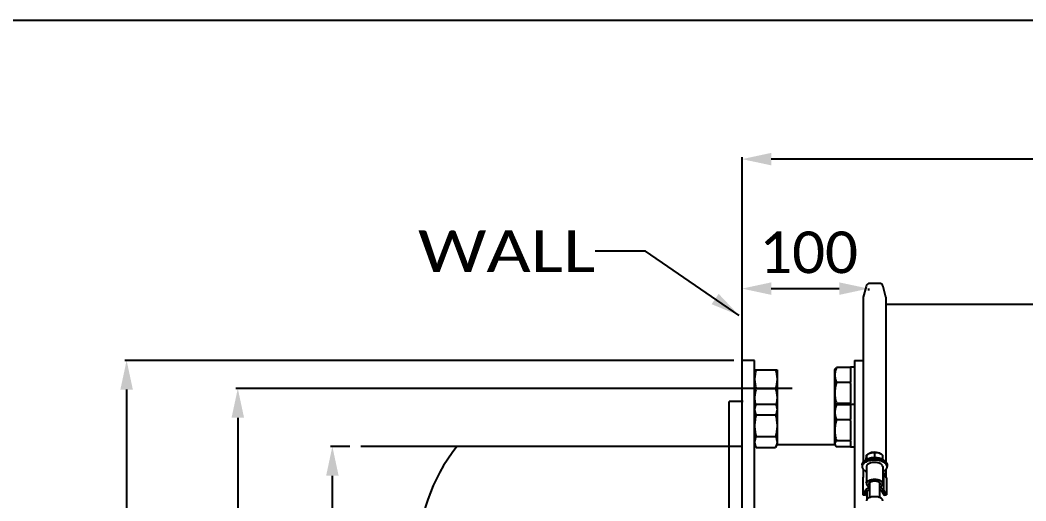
# Model space of a CAD drawing. Header units: millimetres. Extents: x 0 to 7169, y -1866 to 3918.
# Drawn here: x 1413 to 2217, y 3534 to 3918 of the extents above; entities that cross this region are included whole.
import ezdxf
from ezdxf.enums import TextEntityAlignment as Align

# ---------------------------------------------------------------- set-up
doc = ezdxf.new("R2010")
doc.units = ezdxf.units.MM
doc.header["$LTSCALE"] = 217.8
doc.header["$PDMODE"] = 3
doc.header["$PDSIZE"] = 8
doc.layers.get('0').update_dxf_attribs({"linetype": 'CONTINUOUS'})
doc.layers.get('Defpoints').update_dxf_attribs({"linetype": 'CONTINUOUS'})
doc.layers.add('00_BUW_DATUM', color=7, linetype='CONTINUOUS')
doc.layers.add('02___PRT_ALL_AXES', color=7, linetype='CONTINUOUS')
doc.styles.get("Standard").update_dxf_attribs({"font": 'calibri.ttf'})
doc.dimstyles.new('DIMSTYLE_2', dxfattribs={"dimtxt": 33.333333, "dimasz": 23.333333, "dimexe": 1.5, "dimexo": 1, "dimgap": 1.25, "dimtad": 1, "dimdsep": 46, "dimtxsty": 'Standard', "dimblk": '_FILLED', "dimblk1": '_FILLED', "dimblk2": '_FILLED', "dimcen": 0.09, "dimazin": 2, "dimtp": 0.01, "dimtm": 0.01, "dimtfac": 1, "dimtofl": 0, "dimtmove": 0, "dimatfit": 3, "dimldrblk": '_FILLED', "dimfxl": 1, "dimtolj": 1, "dimarcsym": 0})
doc.dimstyles.new('DIMSTYLE_3', dxfattribs={"dimtxt": 33.333333, "dimasz": 23.333333, "dimexe": 1.5, "dimexo": 1, "dimgap": 1.25, "dimtad": 1, "dimdec": 0, "dimdsep": 46, "dimtxsty": 'Standard', "dimblk": '_FILLED', "dimblk1": '_FILLED', "dimblk2": '_FILLED', "dimcen": 0.09, "dimazin": 2, "dimtp": 0.01, "dimtm": 0.01, "dimtfac": 1, "dimtdec": 0, "dimtofl": 0, "dimtmove": 0, "dimatfit": 3, "dimldrblk": '_FILLED', "dimfxl": 1, "dimtolj": 1, "dimarcsym": 0})
doc.dimstyles.get("Standard").update_dxf_attribs({"dimtxt": 23.333333, "dimasz": 23.333333, "dimexe": 1.5, "dimexo": 1, "dimtad": 1, "dimdsep": 46, "dimtxsty": 'Standard', "dimblk": '_FILLED', "dimblk1": '_FILLED', "dimblk2": '_FILLED', "dimcen": 0.09, "dimazin": 2, "dimtol": 1, "dimtp": 0.01, "dimtm": 0.01, "dimtfac": 1, "dimtofl": 0, "dimtmove": 0, "dimatfit": 3, "dimldrblk": '_FILLED', "dimfxl": 1, "dimtolj": 1, "dimarcsym": 0})

# ---------------------------------------------------------------- blocks, each defined once
blk = doc.blocks.new('_FILLED')
at = {"color": 0, "linetype": 'ByBlock'}
blk.add_solid([(0, 0), (-1, 0.214), (-1, -0.214)], dxfattribs=at)
blk = doc.blocks.new('*D4')
at = {"color": 0, "linetype": 'Continuous', "lineweight": -2}
for p, q in [((1990.3, 3357.21), (1990.3, 3704.83)), ((2013.64, 3703.33), (2068.1, 3703.33)), ((2091.43, 3703.32), (2091.43, 3701.83))]:
    blk.add_line(p, q, dxfattribs=at)
at = {"layer": 'Defpoints', "color": 0}
for p in [(2091.43, 3704.32), (2091.43, 3703.33), (1990.3, 3356.21)]:
    blk.add_point(p, dxfattribs=at)
at = {"color": 0, "linetype": 'ByBlock', "lineweight": -2, "xscale": 23.3333333333, "yscale": 23.3333333333, "zscale": 23.3333333333, "rotation": 180}
blk.add_blockref('_FILLED', (1990.3, 3703.33), dxfattribs=at)
at = {"color": 0, "linetype": 'ByBlock', "lineweight": -2, "xscale": 23.3333333333, "yscale": 23.3333333333, "zscale": 23.3333333333}
blk.add_blockref('_FILLED', (2091.43, 3703.33), dxfattribs=at)
at = {"color": 0, "insert": (2004.04, 3749.03), "char_height": 33.3333, "attachment_point": 1, "line_spacing_factor": 0.9}
blk.add_mtext('\\A1;\\A1;100', dxfattribs=at)
blk = doc.blocks.new('*D6')
at = {"color": 0, "linetype": 'Continuous', "lineweight": -2}
for p, q in [((1676.72, 3577.06), (1661.17, 3577.06)), ((1662.67, 3243.78), (1662.67, 3553.73)), ((1672.67, 3220.45), (1661.17, 3220.45))]:
    blk.add_line(p, q, dxfattribs=at)
at = {"layer": 'Defpoints', "color": 0}
for p in [(1662.67, 3577.06), (1677.72, 3577.06), (1673.67, 3220.45)]:
    blk.add_point(p, dxfattribs=at)
at = {"color": 0, "linetype": 'ByBlock', "lineweight": -2, "xscale": 23.3333333333, "yscale": 23.3333333333, "zscale": 23.3333333333}
for p, rotation in [((1662.67, 3577.06), 90), ((1662.67, 3220.45), 270)]:
    blk.add_blockref('_FILLED', p, dxfattribs=dict(at, rotation=rotation))
at = {"color": 0, "insert": (1616.97, 3366.44), "char_height": 33.333, "attachment_point": 1, "rotation": 90, "line_spacing_factor": 0.9}
blk.add_mtext('\\A1;%%c355', dxfattribs=at)
blk = doc.blocks.new('*D19')
at = {"color": 0, "linetype": 'Continuous', "lineweight": -2}
for p, q in [((1990.3, 3639.59), (1990.3, 3808.39)), ((2807.02, 3806.89), (2013.64, 3806.89)), ((2830.35, 3656.78), (2830.35, 3808.39))]:
    blk.add_line(p, q, dxfattribs=at)
at = {"layer": 'Defpoints', "color": 0}
for p in [(1990.3, 3806.89), (2830.35, 3655.78), (1990.3, 3638.59)]:
    blk.add_point(p, dxfattribs=at)
at = {"color": 0, "linetype": 'ByBlock', "lineweight": -2, "xscale": 23.3333333333, "yscale": 23.3333333333, "zscale": 23.3333333333, "rotation": 180}
blk.add_blockref('_FILLED', (1990.3, 3806.89), dxfattribs=at)
at = {"color": 0, "linetype": 'ByBlock', "lineweight": -2, "xscale": 23.3333333333, "yscale": 23.3333333333, "zscale": 23.3333333333}
blk.add_blockref('_FILLED', (2830.35, 3806.89), dxfattribs=at)
at = {"color": 0, "insert": (2367.87, 3852.59), "char_height": 33.333, "attachment_point": 1, "line_spacing_factor": 0.9}
blk.add_mtext('\\A1;840', dxfattribs=at)
blk = doc.blocks.new('*D37')
at = {"color": 0, "linetype": 'Continuous', "lineweight": -2}
for p, q in [((1993.64, 3623.42), (1585.54, 3623.42)), ((1587.04, 3600.09), (1587.04, 3201.75)), ((1994.98, 3178.42), (1585.54, 3178.42))]:
    blk.add_line(p, q, dxfattribs=at)
at = {"layer": 'Defpoints', "color": 0}
for p in [(1994.64, 3623.42), (1587.04, 3178.42), (1995.98, 3178.42)]:
    blk.add_point(p, dxfattribs=at)
at = {"color": 0, "linetype": 'ByBlock', "lineweight": -2, "xscale": 23.3333333333, "yscale": 23.3333333333, "zscale": 23.3333333333}
for p, rotation in [((1587.04, 3623.42), 90), ((1587.04, 3178.42), 270)]:
    blk.add_blockref('_FILLED', p, dxfattribs=dict(at, rotation=rotation))
at = {"color": 0, "insert": (1541.34, 3418.77), "char_height": 33.333, "attachment_point": 2, "rotation": 90, "line_spacing_factor": 0.9}
blk.add_mtext('\\A1;%%c445', dxfattribs=at)
blk = doc.blocks.new('*D39')
at = {"color": 0, "linetype": 'Continuous', "lineweight": -2}
for p, q in [((1983.64, 3645.92), (1496.62, 3645.92)), ((1498.12, 3622.59), (1498.12, 3179.25)), ((1983.64, 3155.92), (1496.62, 3155.92))]:
    blk.add_line(p, q, dxfattribs=at)
at = {"layer": 'Defpoints', "color": 0}
for p in [(1984.64, 3645.92), (1498.12, 3155.92), (1984.64, 3155.92)]:
    blk.add_point(p, dxfattribs=at)
at = {"color": 0, "linetype": 'ByBlock', "lineweight": -2, "xscale": 23.3333333333, "yscale": 23.3333333333, "zscale": 23.3333333333}
for p, rotation in [((1498.12, 3645.92), 90), ((1498.12, 3155.92), 270)]:
    blk.add_blockref('_FILLED', p, dxfattribs=dict(at, rotation=rotation))
at = {"color": 0, "insert": (1452.43, 3413.85), "char_height": 33.333, "attachment_point": 2, "rotation": 90, "line_spacing_factor": 0.9}
blk.add_mtext('\\A1;%%c490', dxfattribs=at)

msp = doc.modelspace()

# ---------------------------------------------------------------- linework, layer by layer
at = {"color": 7, "linetype": 'Continuous'}
msp.add_line((0, 3918.057), (3959.832, 3918.057), dxfattribs=at)
at = {"color": 0, "linetype": 'Continuous'}
for p, q in [((1990.304, 3577.059), (1990.304, 3766.163)), ((2077.004, 3639.747), (2077.004, 3640.218)), ((2077.004, 3627.499), (2077.004, 3628.624)), ((1979.881, 3190.555), (1979.881, 3613.055)), ((1991.074, 3613.055), (1979.881, 3613.055)), ((2077.004, 3611.173), (2077.004, 3612.035)), ((2077.004, 3609.938), (2077.004, 3610.409)), ((2077.004, 3597.689), (2077.004, 3598.815)), ((2077.004, 3581.364), (2077.004, 3582.225)), ((1990.304, 3577.059), (1685.456, 3577.059)), ((2091.772, 3571.538), (2090.588, 3570.733)), ((2096.623, 3568.328), (2096.623, 3572.087)), ((2100.836, 3571.538), (2101.819, 3570.869)), ((2089.965, 3570.286), (2090.588, 3570.734)), ((2089.965, 3566.854), (2089.965, 3570.286)), ((2102.961, 3566.666), (2102.961, 3570)), ((2086.304, 3562.394), (2086.304, 3560.94)), ((2089.804, 3560.94), (2089.804, 3547.256)), ((2102.804, 3560.94), (2102.804, 3547.256)), ((2103.351, 3556.344), (2103.351, 3542.66)), ((2105.814, 3552.131), (2103.351, 3556.344)), ((2106.304, 3562.394), (2106.304, 3560.94)), ((2087.252, 3552.915), (2086.794, 3552.131)), ((2086.794, 3552.131), (2086.794, 3538.447)), ((2092.304, 3548.305), (2092.304, 3536.22)), ((2100.304, 3548.305), (2100.304, 3536.22)), ((2105.814, 3552.131), (2105.814, 3538.447)), ((2089.257, 3542.66), (2086.794, 3538.447)), ((2088.714, 3538.151), (2090.304, 3540.871)), ((2101.612, 3542.053), (2103.894, 3538.151)), ((2105.814, 3538.447), (2103.351, 3542.66)), ((2086.794, 3538.447), (2088.714, 3538.151)), ((2103.894, 3538.151), (2105.814, 3538.447))]:
    msp.add_line(p, q, dxfattribs=at)
msp.add_line((2030.262, 3623.421), (1930.262, 3623.421))
for centre, radius, start, end in [((1875.103, 3488.182), 143.788, 141.808948, 218.191052), ((2094.651, 3562.818), 9.476, 77.989552, 79.5512)]:
    msp.add_arc(centre, radius, start, end, dxfattribs=at)
for points in [[(2090.588, 3570.733), (2090.979, 3570.999), (2091.385, 3571.247), (2091.806, 3571.462)], [(2101.819, 3570.869), (2102.215, 3570.6), (2102.594, 3570.306), (2102.961, 3570)]]:
    msp.add_open_spline(points, degree=3, dxfattribs=at)
for points, knots in [([(2091.772, 3571.538), (2092.378, 3571.951), (2093.901, 3572.533), (2095.496, 3572.705), (2096.354, 3572.701)], [0, 0, 0, 0, 0.4609939, 1, 1, 1, 1]), ([(2091.806, 3571.462), (2092.533, 3571.834), (2094.046, 3572.358), (2095.637, 3572.272), (2096.369, 3572.137)], [0, 0, 0, 0, 0.523213, 1, 1, 1, 1]), ([(2096.354, 3572.701), (2097.194, 3572.697), (2098.755, 3572.518), (2100.242, 3571.942), (2100.836, 3571.538)], [0, 0, 0, 0, 0.5390115, 1, 1, 1, 1]), ([(2096.623, 3572.087), (2097.289, 3572.205), (2098.742, 3572.288), (2100.132, 3571.821), (2100.801, 3571.478)], [0, 0, 0, 0, 0.4735997, 1, 1, 1, 1]), ([(2100.801, 3571.478), (2100.888, 3571.433), (2101.237, 3571.247), (2101.573, 3571.037), (2101.819, 3570.869)], [0, 0, 0, 0, 0.2469076, 1, 1, 1, 1]), ([(2086.304, 3562.394), (2086.304, 3562.765), (2086.476, 3563.554), (2087.187, 3564.617), (2088.289, 3565.557), (2089.191, 3566.053), (2089.689, 3566.281)], [0, 0, 0, 0, 0.205462, 0.4332169, 0.6968127, 1, 1, 1, 1]), ([(2106.304, 3560.94), (2106.304, 3561.283), (2106.159, 3562.007), (2105.55, 3563), (2104.597, 3563.894), (2103.341, 3564.668), (2101.825, 3565.3), (2100.103, 3565.769), (2098.24, 3566.058), (2096.304, 3566.155), (2094.367, 3566.058), (2092.504, 3565.769), (2090.783, 3565.3), (2089.267, 3564.668), (2088.01, 3563.894), (2087.057, 3563), (2086.448, 3562.007), (2086.304, 3561.283), (2086.304, 3560.94)], [0, 0, 0, 0, 0.0421539, 0.0882937, 0.1410156, 0.2012625, 0.2687146, 0.3421986, 0.4199837, 0.5000002, 0.5800166, 0.6578014, 0.7312851, 0.7987371, 0.858984, 0.9117059, 0.957846, 1, 1, 1, 1]), ([(2088.422, 3565.583), (2088.77, 3566.03), (2089.478, 3566.613), (2090.577, 3567.21), (2091.937, 3567.76), (2093.86, 3568.217), (2095.473, 3568.338), (2096.304, 3568.338)], [0, 0, 0, 0, 0.1979219, 0.3127605, 0.4372981, 0.7095369, 1, 1, 1, 1]), ([(2089.659, 3566.68), (2089.682, 3567.167), (2089.726, 3568.036), (2089.793, 3569.141), (2089.87, 3569.853), (2089.921, 3570.193), (2089.965, 3570.286)], [0, 0, 0, 0, 0.4037684, 0.7207178, 0.9145244, 1, 1, 1, 1]), ([(2089.689, 3566.281), (2090.667, 3566.728), (2092.857, 3567.373), (2095.12, 3567.576), (2096.304, 3567.576)], [0, 0, 0, 0, 0.475943, 1, 1, 1, 1]), ([(2102.58, 3561.816), (2102.353, 3562.253), (2101.764, 3562.832), (2100.801, 3563.397), (2099.543, 3563.913), (2097.737, 3564.296), (2095.473, 3564.351), (2093.309, 3564.007), (2091.715, 3563.393), (2090.736, 3562.713), (2090.212, 3562.167), (2089.881, 3561.572), (2089.804, 3561.144), (2089.804, 3560.94)], [0, 0, 0, 0, 0.0988287, 0.1584259, 0.2243872, 0.3708297, 0.5263846, 0.6766314, 0.8084664, 0.8649488, 0.9148014, 0.9590533, 1, 1, 1, 1]), ([(2096.304, 3568.338), (2096.938, 3568.338), (2098.183, 3568.267), (2099.971, 3567.948), (2101.579, 3567.434), (2102.543, 3566.946), (2102.967, 3566.668)], [0, 0, 0, 0, 0.2735217, 0.5370372, 0.7815209, 1, 1, 1, 1]), ([(2096.304, 3567.576), (2097.586, 3567.576), (2099.476, 3567.393), (2101.825, 3566.754), (2103.341, 3566.122), (2104.597, 3565.348), (2105.55, 3564.454), (2106.159, 3563.461), (2106.304, 3562.737), (2106.304, 3562.394)], [0, 0, 0, 0, 0.3153058, 0.4623371, 0.5973003, 0.7178459, 0.8233358, 0.9156559, 1, 1, 1, 1]), ([(2102.967, 3566.668), (2103.09, 3566.588), (2103.536, 3566.275), (2103.94, 3565.897), (2104.185, 3565.583)], [0, 0, 0, 0, 0.2692874, 1, 1, 1, 1]), ([(2086.304, 3560.94), (2086.304, 3560.563), (2086.482, 3559.76), (2087.217, 3558.683), (2088.351, 3557.734), (2089.278, 3557.236), (2089.79, 3557.008)], [0, 0, 0, 0, 0.2046345, 0.4320963, 0.6960458, 1, 1, 1, 1]), ([(2102.804, 3560.94), (2102.804, 3561.014), (2102.785, 3561.317), (2102.686, 3561.613), (2102.58, 3561.816)], [0, 0, 0, 0, 0.2439904, 1, 1, 1, 1]), ([(2103.351, 3556.344), (2103.302, 3556.361), (2103.115, 3556.432), (2102.931, 3556.514), (2102.799, 3556.581)], [0, 0, 0, 0, 0.2575174, 1, 1, 1, 1]), ([(2102.817, 3557.008), (2103.329, 3557.236), (2104.257, 3557.734), (2105.391, 3558.683), (2106.126, 3559.76), (2106.304, 3560.563), (2106.304, 3560.94)], [0, 0, 0, 0, 0.3039542, 0.5679037, 0.7953655, 1, 1, 1, 1]), ([(2102.804, 3547.256), (2102.804, 3547.479), (2102.709, 3547.95), (2102.314, 3548.595), (2101.694, 3549.176), (2100.878, 3549.679), (2099.892, 3550.09), (2098.365, 3550.506), (2096.304, 3550.706), (2094.242, 3550.506), (2092.715, 3550.09), (2091.73, 3549.679), (2090.913, 3549.176), (2090.294, 3548.595), (2089.898, 3547.95), (2089.804, 3547.479), (2089.804, 3547.256)], [0, 0, 0, 0, 0.0421712, 0.0883329, 0.1410783, 0.2013518, 0.2688335, 0.342349, 0.5, 0.657651, 0.7311665, 0.7986482, 0.8589217, 0.9116671, 0.9578288, 1, 1, 1, 1]), ([(2089.804, 3547.256), (2089.804, 3546.97), (2089.966, 3546.352), (2090.363, 3545.866), (2090.6, 3545.64)], [0, 0, 0, 0, 0.4662577, 1, 1, 1, 1]), ([(2091.804, 3547.256), (2091.804, 3547.441), (2091.9, 3547.838), (2092.142, 3548.159), (2092.288, 3548.309)], [0, 0, 0, 0, 0.4696531, 1, 1, 1, 1]), ([(2092.295, 3546.197), (2092.147, 3546.347), (2091.902, 3546.67), (2091.804, 3547.07), (2091.804, 3547.256)], [0, 0, 0, 0, 0.5307381, 1, 1, 1, 1]), ([(2092.288, 3548.309), (2092.493, 3548.519), (2093.023, 3548.894), (2093.977, 3549.285), (2095.097, 3549.532), (2096.304, 3549.617), (2097.51, 3549.532), (2098.63, 3549.285), (2099.584, 3548.894), (2100.114, 3548.519), (2100.319, 3548.309)], [0, 0, 0, 0, 0.1021199, 0.2226067, 0.3574305, 0.5, 0.6425695, 0.7773933, 0.8978801, 1, 1, 1, 1]), ([(2100.804, 3547.256), (2100.804, 3547.07), (2100.705, 3546.67), (2100.46, 3546.347), (2100.312, 3546.197)], [0, 0, 0, 0, 0.4692619, 1, 1, 1, 1]), ([(2100.319, 3548.309), (2100.465, 3548.159), (2100.707, 3547.838), (2100.804, 3547.441), (2100.804, 3547.256)], [0, 0, 0, 0, 0.5303469, 1, 1, 1, 1]), ([(2102.007, 3545.64), (2102.245, 3545.866), (2102.641, 3546.352), (2102.804, 3546.97), (2102.804, 3547.256)], [0, 0, 0, 0, 0.5337423, 1, 1, 1, 1]), ([(2090.312, 3543.2), (2090.237, 3543.146), (2089.906, 3542.929), (2089.542, 3542.763), (2089.257, 3542.66)], [0, 0, 0, 0, 0.2319791, 1, 1, 1, 1]), ([(2091.143, 3544.539), (2091.143, 3544.419), (2091.105, 3544.171), (2090.937, 3543.816), (2090.667, 3543.484), (2090.439, 3543.292), (2090.312, 3543.2)], [0, 0, 0, 0, 0.2203962, 0.4543932, 0.71233, 1, 1, 1, 1]), ([(2090.6, 3545.64), (2090.762, 3545.487), (2091.033, 3545.156), (2091.143, 3544.734), (2091.143, 3544.539)], [0, 0, 0, 0, 0.5337515, 1, 1, 1, 1]), ([(2090.995, 3542.053), (2091.123, 3542.112), (2091.588, 3542.345), (2092.027, 3542.64), (2092.308, 3542.897)], [0, 0, 0, 0, 0.2696925, 1, 1, 1, 1]), ([(2100.3, 3542.897), (2100.388, 3542.815), (2100.79, 3542.482), (2101.248, 3542.222), (2101.612, 3542.053)], [0, 0, 0, 0, 0.230694, 1, 1, 1, 1]), ([(2101.464, 3544.539), (2101.464, 3544.734), (2101.575, 3545.156), (2101.845, 3545.487), (2102.007, 3545.64)], [0, 0, 0, 0, 0.4662485, 1, 1, 1, 1]), ([(2103.351, 3542.66), (2103.078, 3542.759), (2102.582, 3542.982), (2101.969, 3543.428), (2101.565, 3543.951), (2101.464, 3544.353), (2101.464, 3544.539)], [0, 0, 0, 0, 0.3089921, 0.5755416, 0.8011537, 1, 1, 1, 1]), ([(2102.804, 3533.572), (2102.804, 3533.795), (2102.709, 3534.266), (2102.314, 3534.911), (2101.694, 3535.492), (2100.878, 3535.995), (2099.892, 3536.406), (2098.365, 3536.822), (2096.304, 3537.022), (2094.242, 3536.822), (2092.715, 3536.406), (2091.73, 3535.995), (2090.913, 3535.492), (2090.294, 3534.911), (2089.898, 3534.266), (2089.804, 3533.795), (2089.804, 3533.572)], [0, 0, 0, 0, 0.0421712, 0.0883329, 0.1410783, 0.2013518, 0.2688335, 0.342349, 0.5, 0.657651, 0.7311665, 0.7986482, 0.8589217, 0.9116671, 0.9578288, 1, 1, 1, 1])]:
    msp.add_open_spline(points, degree=3, knots=knots, dxfattribs=at)
at = {"layer": '00_BUW_DATUM', "color": 0, "linetype": 'Continuous'}
for p, q in [((2000.304, 3638.421), (2018.304, 3638.421)), ((2018.304, 3638.421), (2018.304, 3578.611)), ((2064.504, 3638.421), (2064.848, 3639.016)), ((2064.504, 3578.611), (2064.504, 3638.421)), ((2077.004, 3640.218), (2065.843, 3640.218)), ((2077.004, 3640.421), (2077.004, 3640.218)), ((2080.304, 3640.421), (2077.004, 3640.421)), ((2077.004, 3639.747), (2077.004, 3628.624)), ((2077.004, 3628.162), (2065.843, 3628.162)), ((2001.643, 3623.421), (2016.964, 3623.421)), ((2077.004, 3627.499), (2077.004, 3612.035)), ((2000.304, 3608.611), (2001.643, 3610.932)), ((2001.643, 3610.932), (2016.964, 3610.932)), ((2016.964, 3610.932), (2018.304, 3608.611)), ((2064.504, 3608.611), (2064.848, 3609.207)), ((2077.004, 3611.364), (2065.843, 3611.364)), ((2077.004, 3610.409), (2065.843, 3610.409)), ((2077.004, 3611.173), (2077.004, 3610.618)), ((2077.004, 3610.611), (2077.004, 3610.409)), ((2080.304, 3610.611), (2077.004, 3610.611)), ((2077.004, 3609.938), (2077.004, 3598.815)), ((2001.643, 3602.271), (2016.964, 3602.271)), ((2077.004, 3598.352), (2065.843, 3598.352)), ((2077.004, 3597.689), (2077.004, 3582.225)), ((2001.643, 3584.951), (2016.964, 3584.951)), ((2077.004, 3581.555), (2065.843, 3581.555)), ((2077.004, 3581.364), (2077.004, 3576.611)), ((2000.304, 3578.611), (2001.643, 3576.291)), ((2001.643, 3576.291), (2016.964, 3576.291)), ((2016.964, 3576.291), (2018.304, 3578.611)), ((2064.504, 3578.611), (2064.848, 3578.016)), ((2077.004, 3576.814), (2065.843, 3576.814)), ((2080.304, 3576.611), (2077.004, 3576.611))]:
    msp.add_line(p, q, dxfattribs=at)
msp.add_arc((2066.486, 3608.995), 1.982, 180.049507, 189.251549, dxfattribs=at)
for points, knots in [([(2001.643, 3638.421), (2001.239, 3637.207), (2000.562, 3634.742), (2000.304, 3632.19), (2000.304, 3630.921)], [0, 0, 0, 0, 0.5018729, 1, 1, 1, 1]), ([(2016.964, 3638.421), (2017.368, 3637.207), (2018.045, 3634.742), (2018.304, 3632.19), (2018.304, 3630.921)], [0, 0, 0, 0, 0.5018729, 1, 1, 1, 1]), ([(2065.843, 3640.218), (2065.443, 3639.252), (2064.767, 3637.286), (2064.504, 3635.213), (2064.504, 3634.19)], [0, 0, 0, 0, 0.5056364, 1, 1, 1, 1]), ([(2064.848, 3639.016), (2064.908, 3639.12), (2065.193, 3639.558), (2065.552, 3639.942), (2065.843, 3640.218)], [0, 0, 0, 0, 0.2310069, 1, 1, 1, 1]), ([(2000.304, 3630.921), (2000.304, 3629.651), (2000.562, 3627.099), (2001.239, 3624.634), (2001.643, 3623.421)], [0, 0, 0, 0, 0.4981271, 1, 1, 1, 1]), ([(2018.304, 3630.921), (2018.304, 3629.651), (2018.045, 3627.099), (2017.368, 3624.634), (2016.964, 3623.421)], [0, 0, 0, 0, 0.4981271, 1, 1, 1, 1]), ([(2064.504, 3634.19), (2064.504, 3633.167), (2064.767, 3631.093), (2065.443, 3629.128), (2065.843, 3628.162)], [0, 0, 0, 0, 0.4943637, 1, 1, 1, 1]), ([(2065.843, 3628.162), (2065.438, 3626.798), (2064.76, 3624.03), (2064.504, 3621.183), (2064.504, 3619.763)], [0, 0, 0, 0, 0.5004423, 1, 1, 1, 1]), ([(2001.643, 3623.421), (2001.239, 3622.207), (2000.562, 3619.742), (2000.304, 3617.19), (2000.304, 3615.921)], [0, 0, 0, 0, 0.5018729, 1, 1, 1, 1]), ([(2016.964, 3623.421), (2017.368, 3622.207), (2018.045, 3619.742), (2018.304, 3617.19), (2018.304, 3615.921)], [0, 0, 0, 0, 0.5018729, 1, 1, 1, 1]), ([(2064.504, 3619.763), (2064.504, 3618.343), (2064.76, 3615.496), (2065.438, 3612.727), (2065.843, 3611.364)], [0, 0, 0, 0, 0.4995577, 1, 1, 1, 1]), ([(2000.304, 3615.921), (2000.304, 3614.935), (2000.457, 3612.957), (2000.881, 3611.022), (2001.142, 3610.067)], [0, 0, 0, 0, 0.4987709, 1, 1, 1, 1]), ([(2018.304, 3615.921), (2018.304, 3614.935), (2018.15, 3612.957), (2017.727, 3611.022), (2017.465, 3610.067)], [0, 0, 0, 0, 0.4987709, 1, 1, 1, 1]), ([(2001.643, 3610.932), (2001.251, 3610.252), (2000.58, 3608.871), (2000.304, 3607.341), (2000.304, 3606.602)], [0, 0, 0, 0, 0.5149311, 1, 1, 1, 1]), ([(2000.304, 3606.602), (2000.304, 3605.862), (2000.58, 3604.332), (2001.251, 3602.951), (2001.643, 3602.271)], [0, 0, 0, 0, 0.4850689, 1, 1, 1, 1]), ([(2016.964, 3610.932), (2017.356, 3610.252), (2018.027, 3608.871), (2018.304, 3607.341), (2018.304, 3606.602)], [0, 0, 0, 0, 0.5149311, 1, 1, 1, 1]), ([(2018.304, 3606.602), (2018.304, 3605.862), (2018.027, 3604.332), (2017.356, 3602.951), (2016.964, 3602.271)], [0, 0, 0, 0, 0.4850689, 1, 1, 1, 1]), ([(2065.843, 3611.364), (2065.649, 3611.18), (2065.293, 3610.812), (2064.858, 3610.224), (2064.572, 3609.619), (2064.504, 3609.196), (2064.504, 3608.993)], [0, 0, 0, 0, 0.2876594, 0.5479439, 0.7823335, 1, 1, 1, 1]), ([(2065.843, 3610.409), (2065.443, 3609.443), (2064.767, 3607.477), (2064.504, 3605.403), (2064.504, 3604.38)], [0, 0, 0, 0, 0.5056364, 1, 1, 1, 1]), ([(2064.504, 3604.38), (2064.504, 3603.358), (2064.767, 3601.284), (2065.443, 3599.318), (2065.843, 3598.352)], [0, 0, 0, 0, 0.4943637, 1, 1, 1, 1]), ([(2064.848, 3609.207), (2064.908, 3609.311), (2065.193, 3609.749), (2065.552, 3610.133), (2065.843, 3610.409)], [0, 0, 0, 0, 0.2310069, 1, 1, 1, 1]), ([(2001.643, 3602.271), (2001.237, 3600.864), (2000.559, 3598.008), (2000.304, 3595.075), (2000.304, 3593.611)], [0, 0, 0, 0, 0.5001043, 1, 1, 1, 1]), ([(2016.964, 3602.271), (2017.37, 3600.864), (2018.048, 3598.008), (2018.304, 3595.075), (2018.304, 3593.611)], [0, 0, 0, 0, 0.5001043, 1, 1, 1, 1]), ([(2065.843, 3598.352), (2065.438, 3596.989), (2064.76, 3594.22), (2064.504, 3591.373), (2064.504, 3589.953)], [0, 0, 0, 0, 0.5004423, 1, 1, 1, 1]), ([(2000.304, 3593.611), (2000.304, 3592.147), (2000.559, 3589.215), (2001.237, 3586.358), (2001.643, 3584.951)], [0, 0, 0, 0, 0.4998957, 1, 1, 1, 1]), ([(2018.304, 3593.611), (2018.304, 3592.147), (2018.048, 3589.215), (2017.37, 3586.358), (2016.964, 3584.951)], [0, 0, 0, 0, 0.4998957, 1, 1, 1, 1]), ([(2064.504, 3589.953), (2064.504, 3588.533), (2064.76, 3585.686), (2065.438, 3582.918), (2065.843, 3581.555)], [0, 0, 0, 0, 0.4995577, 1, 1, 1, 1]), ([(2001.643, 3584.951), (2001.251, 3584.271), (2000.58, 3582.89), (2000.304, 3581.36), (2000.304, 3580.621)], [0, 0, 0, 0, 0.5149311, 1, 1, 1, 1]), ([(2000.304, 3580.621), (2000.304, 3579.881), (2000.58, 3578.352), (2001.251, 3576.97), (2001.643, 3576.291)], [0, 0, 0, 0, 0.4850689, 1, 1, 1, 1]), ([(2016.964, 3584.951), (2017.356, 3584.271), (2018.027, 3582.89), (2018.304, 3581.36), (2018.304, 3580.621)], [0, 0, 0, 0, 0.5149311, 1, 1, 1, 1]), ([(2018.304, 3580.621), (2018.304, 3579.881), (2018.027, 3578.352), (2017.356, 3576.97), (2016.964, 3576.291)], [0, 0, 0, 0, 0.4850689, 1, 1, 1, 1]), ([(2065.843, 3581.555), (2065.649, 3581.37), (2065.293, 3581.003), (2064.858, 3580.415), (2064.572, 3579.81), (2064.504, 3579.387), (2064.504, 3579.184)], [0, 0, 0, 0, 0.2876594, 0.5479439, 0.7823335, 1, 1, 1, 1]), ([(2064.504, 3579.184), (2064.504, 3579.086), (2064.534, 3578.677), (2064.692, 3578.285), (2064.848, 3578.016)], [0, 0, 0, 0, 0.2397778, 1, 1, 1, 1]), ([(2064.848, 3578.016), (2064.908, 3577.911), (2065.193, 3577.474), (2065.552, 3577.089), (2065.843, 3576.814)], [0, 0, 0, 0, 0.2310069, 1, 1, 1, 1])]:
    msp.add_open_spline(points, degree=3, knots=knots, dxfattribs=at)
at = {"layer": '02___PRT_ALL_AXES', "color": 0, "linetype": 'Continuous'}
for p, q in [((2089.447, 3705.104), (2087.252, 3696.412)), ((2100.057, 3707.521), (2092.55, 3707.521)), ((2105.355, 3696.412), (2103.16, 3705.104)), ((2087.252, 3696.412), (2087.252, 3564.574)), ((2105.355, 3696.412), (2105.355, 3564.574)), ((2105.355, 3690.921), (2803.252, 3690.921)), ((1990.304, 3155.921), (1990.304, 3645.921)), ((2000.304, 3645.921), (1990.304, 3645.921)), ((2000.304, 3155.921), (2000.304, 3645.921)), ((2080.304, 3645.921), (2080.304, 3155.921)), ((2080.304, 3645.921), (2087.252, 3645.921)), ((2064.614, 3578.421), (2018.194, 3578.421)), ((2087.252, 3558.76), (2087.252, 3552.915)), ((2105.355, 3558.76), (2105.355, 3552.915)), ((2090.304, 3534.84), (2090.304, 3542.053))]:
    msp.add_line(p, q, dxfattribs=at)
for centre, start, end in [((2092.55, 3704.321), 90, 165.827662), ((2100.057, 3704.321), 14.172338, 90)]:
    msp.add_arc(centre, 3.2, start, end, dxfattribs=at)
for points, knots in [([(2089.447, 3548.202), (2089.466, 3548.243), (2089.557, 3548.414), (2089.684, 3548.563), (2089.791, 3548.664)], [0, 0, 0, 0, 0.2349933, 1, 1, 1, 1]), ([(2102.816, 3548.664), (2102.854, 3548.629), (2102.989, 3548.492), (2103.101, 3548.33), (2103.16, 3548.202)], [0, 0, 0, 0, 0.2671254, 1, 1, 1, 1])]:
    msp.add_open_spline(points, degree=3, knots=knots, dxfattribs=at)

# ---------------------------------------------------------------- texts
at = {"color": 0, "linetype": 'Continuous', "width": 1.169125}
msp.add_text('WALL', height=33.3333, dxfattribs=at).set_placement((1731.2, 3716.513), (1872.964, 3716.513), align=Align.FIT)

# ---------------------------------------------------------------- dimensions: what is measured, and where the dimension line sits
at = {"color": 0, "linetype": 'Continuous'}
for base, p1, p2, angle, text, picture, middle in [((1990.304, 3806.892), (2830.355, 3655.78), (1990.304, 3638.59), 180, '840', '*D19', (2405.829, 3806.892)), ((1662.666, 3577.059), (1673.666, 3220.45), (1677.724, 3577.059), 90, '%%c355', '*D6', (1662.666, 3420.977))]:
    dim = msp.add_linear_dim(base=base, p1=p1, p2=p2, angle=angle, text=text, dimstyle='DIMSTYLE_2', override={"dimtxsty": 'Standard'}, dxfattribs=at)
    dim.commit()
    dim.dimension.update_dxf_attribs({"geometry": picture, "text_midpoint": middle, "dimtype": 160})
dim = msp.add_linear_dim(base=(2091.433, 3703.331), p1=(1990.304, 3356.21), p2=(2091.433, 3704.321), text='\\A1;100', dimstyle='DIMSTYLE_3', override={"dimtxsty": 'Standard'}, dxfattribs=at)
dim.commit()
dim.dimension.update_dxf_attribs({"geometry": '*D4', "text_midpoint": (2040.823, 3703.331), "dimtype": 160})
for base, p1, p2, picture, middle in [((1498.123, 3155.921), (1984.637, 3645.921), (1984.637, 3155.921), '*D39', (1498.123, 3413.854)), ((1587.035, 3178.421), (1994.637, 3623.421), (1995.977, 3178.421), '*D37', (1587.035, 3418.768))]:
    dim = msp.add_linear_dim(base=base, p1=p1, p2=p2, angle=270, text='%%c<>', dimstyle='DIMSTYLE_2', dxfattribs=at)
    dim.commit()
    dim.dimension.update_dxf_attribs({"geometry": picture, "text_midpoint": middle, "dimtype": 160})

# ---------------------------------------------------------------- leaders
msp.add_leader([(1988.041, 3681.822), (1912.964, 3733.179), (1872.964, 3733.179)], dimstyle='Standard', override={"dimtad": 0}, dxfattribs=at)

doc.saveas('drawing.dxf')
